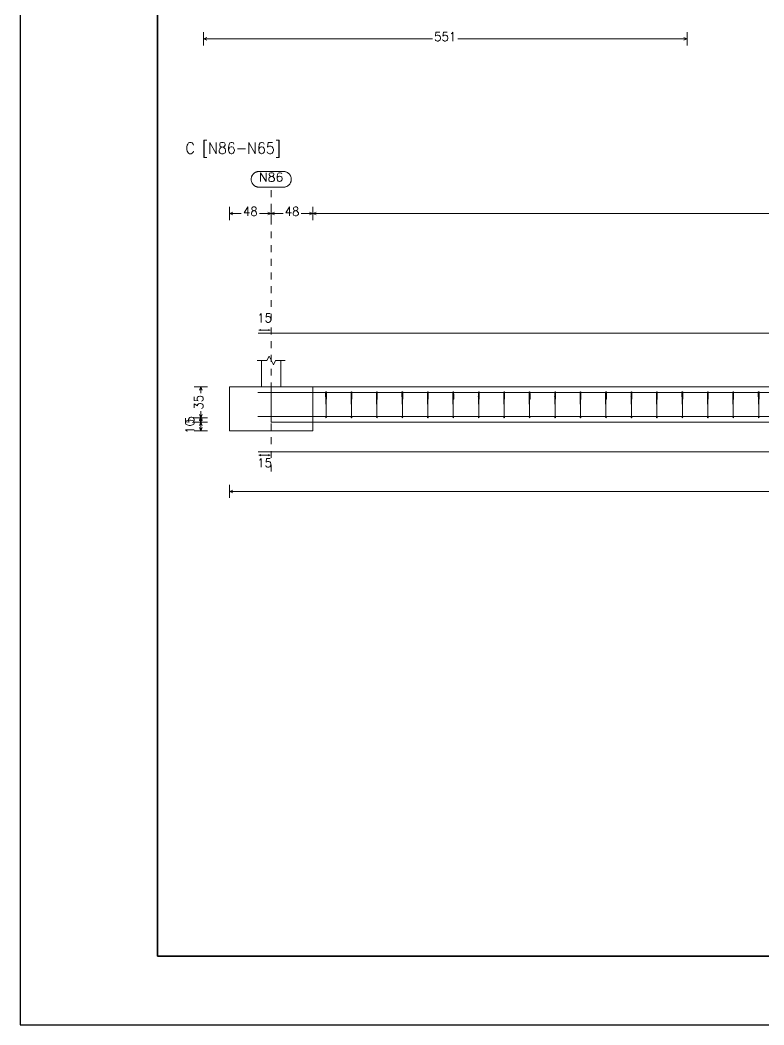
# Model space of a CAD drawing. Header units: inches. Extents: x 72863 to 72995, y 49095 to 49225.
# Drawn here: x 72952.65 to 72963.48, y 49127.89 to 49142.54 of the extents above; entities that cross this region are included whole.
import ezdxf
from ezdxf.enums import TextEntityAlignment as Align

# ---------------------------------------------------------------- set-up
doc = ezdxf.new("R2010")
doc.units = ezdxf.units.IN
doc.linetypes.add('CYPE_PUNTO', pattern=[0.075, 0, -0.075])
doc.layers.get('0').update_dxf_attribs({"lineweight": 15})
for name, color, linetype, lineweight in [('CIM_COTAS', 2, 'Continuous', 9), ('CIM_DIB_ARMADOS', 4, 'Continuous', 9), ('CIM_GEOMETRIA', 2, 'Continuous', 9), ('CIM_REFEREN', 2, 'Continuous', 9), ('CIM_TXT_ARMADOS', 3, 'Continuous', 9)]:
    doc.layers.add(name, color=color, linetype=linetype, lineweight=lineweight)
doc.layers.add('VG', color=7, linetype='Continuous')
doc.styles.add('CYPETXT', font='romans__.ttf', dxfattribs={"height": 0.2})

# ---------------------------------------------------------------- blocks, each defined once
blk = doc.blocks.new('PLANTILLA')
at = {"layer": 'VG'}
for p, q in [((72862.71, 49224.711), (72862.71, 49195.011)), ((72864.71, 49196.011), (72864.71, 49223.711)), ((72903.71, 49196.011), (72864.71, 49196.011)), ((72862.71, 49195.011), (72904.71, 49195.011))]:
    blk.add_line(p, q, dxfattribs=at)
blk.add_lwpolyline([(72903.71, 49199.561), (72903.71, 49223.711), (72864.71, 49223.711), (72864.71, 49196.011), (72885.71, 49196.011), (72885.71, 49199.611)], dxfattribs=at)

msp = doc.modelspace()

# ---------------------------------------------------------------- hatches: boundary and pattern name
at = {"layer": 'CIM_DIB_ARMADOS'}
h = msp.add_hatch(color=256, dxfattribs=at)
edge = h.paths.add_edge_path()
edge.add_arc((72956.1142, 49137.1084), 0.00102, 0, 360)
h = msp.add_hatch(color=256, dxfattribs=at)
edge = h.paths.add_edge_path()
edge.add_arc((72957.0991, 49137.0488), 0.00102, 0, 360)
h = msp.add_hatch(color=256, dxfattribs=at)
edge = h.paths.add_edge_path()
edge.add_arc((72957.1103, 49137.0117), 0.00102, 0, 360)
h = msp.add_hatch(color=256, dxfattribs=at)
edge = h.paths.add_edge_path()
edge.add_arc((72957.4699, 49137.0488), 0.00102, 0, 360)
h = msp.add_hatch(color=256, dxfattribs=at)
edge = h.paths.add_edge_path()
edge.add_arc((72957.4812, 49137.0117), 0.00102, 0, 360)
h = msp.add_hatch(color=256, dxfattribs=at)
edge = h.paths.add_edge_path()
edge.add_arc((72957.8408, 49137.0488), 0.00102, 0, 360)
h = msp.add_hatch(color=256, dxfattribs=at)
edge = h.paths.add_edge_path()
edge.add_arc((72957.852, 49137.0117), 0.00102, 0, 360)
h = msp.add_hatch(color=256, dxfattribs=at)
edge = h.paths.add_edge_path()
edge.add_arc((72958.2116, 49137.0488), 0.00102, 0, 360)
h = msp.add_hatch(color=256, dxfattribs=at)
edge = h.paths.add_edge_path()
edge.add_arc((72958.2229, 49137.0117), 0.00102, 0, 360)
h = msp.add_hatch(color=256, dxfattribs=at)
edge = h.paths.add_edge_path()
edge.add_arc((72958.5825, 49137.0488), 0.00102, 0, 360)
h = msp.add_hatch(color=256, dxfattribs=at)
edge = h.paths.add_edge_path()
edge.add_arc((72958.5937, 49137.0117), 0.00102, 0, 360)
h = msp.add_hatch(color=256, dxfattribs=at)
edge = h.paths.add_edge_path()
edge.add_arc((72958.9533, 49137.0488), 0.00102, 0, 360)
h = msp.add_hatch(color=256, dxfattribs=at)
edge = h.paths.add_edge_path()
edge.add_arc((72958.9646, 49137.0117), 0.00102, 0, 360)
h = msp.add_hatch(color=256, dxfattribs=at)
edge = h.paths.add_edge_path()
edge.add_arc((72959.3242, 49137.0488), 0.00102, 0, 360)
h = msp.add_hatch(color=256, dxfattribs=at)
edge = h.paths.add_edge_path()
edge.add_arc((72959.3354, 49137.0117), 0.00102, 0, 360)
h = msp.add_hatch(color=256, dxfattribs=at)
edge = h.paths.add_edge_path()
edge.add_arc((72959.695, 49137.0488), 0.00102, 0, 360)
h = msp.add_hatch(color=256, dxfattribs=at)
edge = h.paths.add_edge_path()
edge.add_arc((72959.7063, 49137.0117), 0.00102, 0, 360)
h = msp.add_hatch(color=256, dxfattribs=at)
edge = h.paths.add_edge_path()
edge.add_arc((72960.0659, 49137.0488), 0.00102, 0, 360)
h = msp.add_hatch(color=256, dxfattribs=at)
edge = h.paths.add_edge_path()
edge.add_arc((72960.0771, 49137.0117), 0.00102, 0, 360)
h = msp.add_hatch(color=256, dxfattribs=at)
edge = h.paths.add_edge_path()
edge.add_arc((72960.4367, 49137.0488), 0.00102, 0, 360)
h = msp.add_hatch(color=256, dxfattribs=at)
edge = h.paths.add_edge_path()
edge.add_arc((72960.448, 49137.0117), 0.00102, 0, 360)
h = msp.add_hatch(color=256, dxfattribs=at)
edge = h.paths.add_edge_path()
edge.add_arc((72960.8075, 49137.0488), 0.00102, 0, 360)
h = msp.add_hatch(color=256, dxfattribs=at)
edge = h.paths.add_edge_path()
edge.add_arc((72960.8188, 49137.0117), 0.00102, 0, 360)
h = msp.add_hatch(color=256, dxfattribs=at)
edge = h.paths.add_edge_path()
edge.add_arc((72961.1784, 49137.0488), 0.00102, 0, 360)
h = msp.add_hatch(color=256, dxfattribs=at)
edge = h.paths.add_edge_path()
edge.add_arc((72961.1897, 49137.0117), 0.00102, 0, 360)
h = msp.add_hatch(color=256, dxfattribs=at)
edge = h.paths.add_edge_path()
edge.add_arc((72961.5492, 49137.0488), 0.00102, 0, 360)
h = msp.add_hatch(color=256, dxfattribs=at)
edge = h.paths.add_edge_path()
edge.add_arc((72961.5605, 49137.0117), 0.00102, 0, 360)
h = msp.add_hatch(color=256, dxfattribs=at)
edge = h.paths.add_edge_path()
edge.add_arc((72961.9201, 49137.0488), 0.00102, 0, 360)
h = msp.add_hatch(color=256, dxfattribs=at)
edge = h.paths.add_edge_path()
edge.add_arc((72961.9313, 49137.0117), 0.00102, 0, 360)
h = msp.add_hatch(color=256, dxfattribs=at)
edge = h.paths.add_edge_path()
edge.add_arc((72962.2909, 49137.0488), 0.00102, 0, 360)
h = msp.add_hatch(color=256, dxfattribs=at)
edge = h.paths.add_edge_path()
edge.add_arc((72962.3022, 49137.0117), 0.00102, 0, 360)
h = msp.add_hatch(color=256, dxfattribs=at)
edge = h.paths.add_edge_path()
edge.add_arc((72962.6618, 49137.0488), 0.00102, 0, 360)
h = msp.add_hatch(color=256, dxfattribs=at)
edge = h.paths.add_edge_path()
edge.add_arc((72962.673, 49137.0117), 0.00102, 0, 360)
h = msp.add_hatch(color=256, dxfattribs=at)
edge = h.paths.add_edge_path()
edge.add_arc((72963.0326, 49137.0488), 0.00102, 0, 360)
h = msp.add_hatch(color=256, dxfattribs=at)
edge = h.paths.add_edge_path()
edge.add_arc((72963.0439, 49137.0117), 0.00102, 0, 360)
h = msp.add_hatch(color=256, dxfattribs=at)
edge = h.paths.add_edge_path()
edge.add_arc((72963.4035, 49137.0488), 0.00102, 0, 360)
h = msp.add_hatch(color=256, dxfattribs=at)
edge = h.paths.add_edge_path()
edge.add_arc((72963.4147, 49137.0117), 0.00102, 0, 360)
h = msp.add_hatch(color=256, dxfattribs=at)
edge = h.paths.add_edge_path()
edge.add_arc((72956.1142, 49136.7602), 0.00102, 0, 360)

# ---------------------------------------------------------------- linework, layer by layer
at = {"layer": 'CIM_COTAS'}
for p, q in [((72955.3181, 49142.167), (72955.3181, 49142.359)), ((72955.3181, 49142.263), (72955.3661, 49142.2822)), ((72955.3181, 49142.263), (72955.3661, 49142.2438)), ((72955.3181, 49142.263), (72958.656, 49142.263)), ((72959.0266, 49142.263), (72962.3645, 49142.263)), ((72962.3645, 49142.263), (72962.3165, 49142.2822)), ((72962.3645, 49142.263), (72962.3165, 49142.2438)), ((72962.3645, 49142.167), (72962.3645, 49142.359)), ((72955.6982, 49139.6207), (72955.6982, 49139.8127)), ((72955.6982, 49139.7167), (72955.7462, 49139.7359)), ((72956.3062, 49139.7167), (72956.2582, 49139.7359)), ((72956.3062, 49139.6207), (72956.3062, 49139.8127)), ((72956.3062, 49139.6207), (72956.3062, 49139.8127)), ((72956.3062, 49139.7167), (72956.3542, 49139.7359)), ((72956.9142, 49139.7167), (72956.8662, 49139.7359)), ((72956.9142, 49139.6207), (72956.9142, 49139.8127)), ((72956.9142, 49139.6207), (72956.9142, 49139.8127)), ((72956.9142, 49139.7167), (72956.9622, 49139.7359)), ((72955.6982, 49139.7167), (72955.7462, 49139.6975)), ((72955.6982, 49139.7167), (72955.8707, 49139.7167)), ((72956.1337, 49139.7167), (72956.3062, 49139.7167)), ((72956.3062, 49139.7167), (72956.2582, 49139.6975)), ((72956.3062, 49139.7167), (72956.3542, 49139.6975)), ((72956.3062, 49139.7167), (72956.4787, 49139.7167)), ((72956.7417, 49139.7167), (72956.9142, 49139.7167)), ((72956.9142, 49139.7167), (72956.8662, 49139.6975)), ((72956.9142, 49139.7167), (72956.9622, 49139.6975)), ((72956.9142, 49139.7167), (72965.3951, 49139.7167)), ((72955.1855, 49137.1903), (72955.3775, 49137.1903)), ((72955.2815, 49137.1903), (72955.2623, 49137.1423)), ((72955.2815, 49137.1903), (72955.3007, 49137.1423)), ((72955.2815, 49137.0978), (72955.2815, 49137.1903)), ((72955.2815, 49136.7423), (72955.2815, 49136.8348)), ((72955.1855, 49136.7423), (72955.3775, 49136.7423)), ((72955.1855, 49136.7423), (72955.3775, 49136.7423)), ((72955.1855, 49136.6783), (72955.3775, 49136.6783)), ((72955.1855, 49136.6783), (72955.3775, 49136.6783)), ((72955.2815, 49136.7423), (72955.2623, 49136.7903)), ((72955.2815, 49136.7423), (72955.2623, 49136.6943)), ((72955.2815, 49136.6783), (72955.2623, 49136.7263)), ((72955.2815, 49136.6783), (72955.2623, 49136.6303)), ((72955.2815, 49136.7423), (72955.3007, 49136.7903)), ((72955.2815, 49136.7423), (72955.3007, 49136.6943)), ((72955.2815, 49136.6783), (72955.2815, 49136.7423)), ((72955.2815, 49136.6783), (72955.3007, 49136.7263)), ((72955.2815, 49136.6783), (72955.3007, 49136.6303)), ((72955.2815, 49136.5503), (72955.2815, 49136.6783)), ((72955.1855, 49136.5503), (72955.3775, 49136.5503)), ((72955.2815, 49136.5503), (72955.2623, 49136.5983)), ((72955.2815, 49136.5503), (72955.3007, 49136.5983)), ((72955.6982, 49135.5724), (72955.6982, 49135.7644)), ((72955.6982, 49135.6684), (72955.7462, 49135.6876)), ((72955.6982, 49135.6684), (72955.7462, 49135.6492)), ((72955.6982, 49135.6684), (72965.7471, 49135.6684))]:
    msp.add_line(p, q, dxfattribs=at)
at = {"layer": 'CIM_COTAS', "linetype": 'CYPE_PUNTO'}
msp.add_line((72956.3062, 49135.9564), (72956.3062, 49140.1007), dxfattribs=at)
at = {"layer": 'CIM_COTAS'}
msp.add_lwpolyline([(72956.4828, 49140.3311), (72956.4905, 49140.3308), (72956.4982, 49140.3301), (72956.5058, 49140.3288), (72956.5133, 49140.327), (72956.5206, 49140.3247), (72956.5278, 49140.322), (72956.5348, 49140.3187), (72956.5415, 49140.315), (72956.548, 49140.3109), (72956.5542, 49140.3063), (72956.5601, 49140.3013), (72956.5656, 49140.296), (72956.5708, 49140.2903), (72956.5756, 49140.2842), (72956.5799, 49140.2779), (72956.5838, 49140.2713), (72956.5873, 49140.2644), (72956.5903, 49140.2573), (72956.5928, 49140.25), (72956.5949, 49140.2426), (72956.5964, 49140.2351), (72956.5974, 49140.2274), (72956.598, 49140.2198), (72956.598, 49140.2121), (72956.5974, 49140.2044), (72956.5964, 49140.1967), (72956.5949, 49140.1892), (72956.5928, 49140.1818), (72956.5903, 49140.1745), (72956.5873, 49140.1674), (72956.5838, 49140.1605), (72956.5799, 49140.1539), (72956.5756, 49140.1476), (72956.5708, 49140.1415), (72956.5656, 49140.1358), (72956.5601, 49140.1305), (72956.5542, 49140.1255), (72956.548, 49140.1209), (72956.5415, 49140.1168), (72956.5348, 49140.1131), (72956.5278, 49140.1098), (72956.5206, 49140.1071), (72956.5133, 49140.1048), (72956.5058, 49140.103), (72956.4982, 49140.1017), (72956.4905, 49140.101), (72956.4828, 49140.1007), (72956.1295, 49140.1007), (72956.1218, 49140.101), (72956.1142, 49140.1017), (72956.1066, 49140.103), (72956.0991, 49140.1048), (72956.0917, 49140.1071), (72956.0846, 49140.1098), (72956.0776, 49140.1131), (72956.0708, 49140.1168), (72956.0643, 49140.1209), (72956.0581, 49140.1255), (72956.0523, 49140.1305), (72956.0467, 49140.1358), (72956.0416, 49140.1415), (72956.0368, 49140.1476), (72956.0324, 49140.1539), (72956.0285, 49140.1605), (72956.025, 49140.1674), (72956.022, 49140.1745), (72956.0195, 49140.1818), (72956.0175, 49140.1892), (72956.0159, 49140.1967), (72956.0149, 49140.2044), (72956.0144, 49140.2121), (72956.0144, 49140.2198), (72956.0149, 49140.2274), (72956.0159, 49140.2351), (72956.0175, 49140.2426), (72956.0195, 49140.25), (72956.022, 49140.2573), (72956.025, 49140.2644), (72956.0285, 49140.2713), (72956.0324, 49140.2779), (72956.0368, 49140.2842), (72956.0416, 49140.2903), (72956.0467, 49140.296), (72956.0523, 49140.3013), (72956.0581, 49140.3063), (72956.0643, 49140.3109), (72956.0708, 49140.315), (72956.0776, 49140.3187), (72956.0846, 49140.322), (72956.0917, 49140.3247), (72956.0991, 49140.327), (72956.1066, 49140.3288), (72956.1142, 49140.3301), (72956.1218, 49140.3308), (72956.1295, 49140.3311), (72956.4828, 49140.3311)], close=True, dxfattribs=at)
at = {"layer": 'CIM_DIB_ARMADOS'}
for points in [[(72956.1142, 49137.9717), (72956.3062, 49137.9717), (72975.3065, 49137.9717), (72975.3065, 49137.7797)], [(72956.1142, 49137.1084), (72956.3062, 49137.1084), (72975.2937, 49137.1084), (72975.3001, 49137.1067), (72975.3048, 49137.102), (72975.3065, 49137.0956), (72975.3065, 49136.9164)], [(72957.1103, 49137.0117), (72957.1103, 49137.0811), (72957.1103, 49137.0844), (72957.1103, 49137.0883), (72957.11, 49137.111), (72957.1099, 49137.1161), (72957.1098, 49137.1198), (72957.1097, 49137.1212), (72957.1049, 49137.1212), (72957.1048, 49137.1198), (72957.1047, 49137.1161), (72957.1047, 49137.1109), (72957.1047, 49136.7577), (72957.1047, 49136.7525), (72957.1047, 49136.7488), (72957.1047, 49136.7474), (72957.1047, 49136.7488), (72957.1046, 49136.7525), (72957.1046, 49136.7577), (72957.0997, 49137.111), (72957.0996, 49137.1161), (72957.0995, 49137.1198), (72957.0995, 49137.1212), (72957.0991, 49137.1212), (72957.0991, 49137.1204), (72957.0991, 49137.1182), (72957.0991, 49137.0488)], [(72957.4812, 49137.0117), (72957.4812, 49137.0811), (72957.4812, 49137.0844), (72957.4811, 49137.0883), (72957.4808, 49137.111), (72957.4807, 49137.1161), (72957.4806, 49137.1198), (72957.4805, 49137.1212), (72957.4757, 49137.1212), (72957.4756, 49137.1198), (72957.4756, 49137.1161), (72957.4756, 49137.1109), (72957.4756, 49136.7577), (72957.4756, 49136.7525), (72957.4756, 49136.7488), (72957.4756, 49136.7474), (72957.4755, 49136.7488), (72957.4755, 49136.7525), (72957.4754, 49136.7577), (72957.4706, 49137.111), (72957.4705, 49137.1161), (72957.4704, 49137.1198), (72957.4703, 49137.1212), (72957.47, 49137.1212), (72957.47, 49137.1204), (72957.4699, 49137.1182), (72957.4699, 49137.0488)], [(72957.852, 49137.0117), (72957.852, 49137.0811), (72957.852, 49137.0844), (72957.852, 49137.0883), (72957.8517, 49137.111), (72957.8516, 49137.1161), (72957.8515, 49137.1198), (72957.8514, 49137.1212), (72957.8466, 49137.1212), (72957.8465, 49137.1198), (72957.8464, 49137.1161), (72957.8464, 49137.1109), (72957.8464, 49136.7577), (72957.8464, 49136.7525), (72957.8464, 49136.7488), (72957.8464, 49136.7474), (72957.8464, 49136.7488), (72957.8463, 49136.7525), (72957.8463, 49136.7577), (72957.8414, 49137.111), (72957.8413, 49137.1161), (72957.8412, 49137.1198), (72957.8411, 49137.1212), (72957.8408, 49137.1212), (72957.8408, 49137.1204), (72957.8408, 49137.1182), (72957.8408, 49137.0488)], [(72958.2229, 49137.0117), (72958.2229, 49137.0811), (72958.2229, 49137.0844), (72958.2228, 49137.0883), (72958.2225, 49137.111), (72958.2224, 49137.1161), (72958.2223, 49137.1198), (72958.2222, 49137.1212), (72958.2174, 49137.1212), (72958.2173, 49137.1198), (72958.2173, 49137.1161), (72958.2173, 49137.1109), (72958.2173, 49136.7577), (72958.2173, 49136.7525), (72958.2173, 49136.7488), (72958.2173, 49136.7474), (72958.2172, 49136.7488), (72958.2172, 49136.7525), (72958.2171, 49136.7577), (72958.2123, 49137.111), (72958.2122, 49137.1161), (72958.2121, 49137.1198), (72958.212, 49137.1212), (72958.2117, 49137.1212), (72958.2116, 49137.1204), (72958.2116, 49137.1182), (72958.2116, 49137.0488)], [(72958.5937, 49137.0117), (72958.5937, 49137.0811), (72958.5937, 49137.0844), (72958.5937, 49137.0883), (72958.5934, 49137.111), (72958.5933, 49137.1161), (72958.5932, 49137.1198), (72958.5931, 49137.1212), (72958.5882, 49137.1212), (72958.5882, 49137.1198), (72958.5881, 49137.1161), (72958.5881, 49137.1109), (72958.5881, 49136.7577), (72958.5881, 49136.7525), (72958.5881, 49136.7488), (72958.5881, 49136.7474), (72958.5881, 49136.7488), (72958.588, 49136.7525), (72958.588, 49136.7577), (72958.5831, 49137.111), (72958.583, 49137.1161), (72958.5829, 49137.1198), (72958.5828, 49137.1212), (72958.5825, 49137.1212), (72958.5825, 49137.1204), (72958.5825, 49137.1182), (72958.5825, 49137.0488)], [(72958.9646, 49137.0117), (72958.9646, 49137.0811), (72958.9646, 49137.0844), (72958.9645, 49137.0883), (72958.9642, 49137.111), (72958.9641, 49137.1161), (72958.964, 49137.1198), (72958.9639, 49137.1212), (72958.9591, 49137.1212), (72958.959, 49137.1198), (72958.959, 49137.1161), (72958.9589, 49137.1109), (72958.9589, 49136.7577), (72958.9589, 49136.7525), (72958.9589, 49136.7488), (72958.9589, 49136.7474), (72958.9589, 49136.7488), (72958.9589, 49136.7525), (72958.9588, 49136.7577), (72958.954, 49137.111), (72958.9539, 49137.1161), (72958.9538, 49137.1198), (72958.9537, 49137.1212), (72958.9534, 49137.1212), (72958.9533, 49137.1204), (72958.9533, 49137.1182), (72958.9533, 49137.0488)], [(72959.3354, 49137.0117), (72959.3354, 49137.0811), (72959.3354, 49137.0844), (72959.3354, 49137.0883), (72959.3351, 49137.111), (72959.335, 49137.1161), (72959.3349, 49137.1198), (72959.3348, 49137.1212), (72959.3299, 49137.1212), (72959.3299, 49137.1198), (72959.3298, 49137.1161), (72959.3298, 49137.1109), (72959.3298, 49136.7577), (72959.3298, 49136.7525), (72959.3298, 49136.7488), (72959.3298, 49136.7474), (72959.3298, 49136.7488), (72959.3297, 49136.7525), (72959.3297, 49136.7577), (72959.3248, 49137.111), (72959.3247, 49137.1161), (72959.3246, 49137.1198), (72959.3245, 49137.1212), (72959.3242, 49137.1212), (72959.3242, 49137.1204), (72959.3242, 49137.1182), (72959.3242, 49137.0488)], [(72959.7063, 49137.0117), (72959.7063, 49137.0811), (72959.7063, 49137.0844), (72959.7062, 49137.0883), (72959.7059, 49137.111), (72959.7058, 49137.1161), (72959.7057, 49137.1198), (72959.7056, 49137.1212), (72959.7008, 49137.1212), (72959.7007, 49137.1198), (72959.7007, 49137.1161), (72959.7006, 49137.1109), (72959.7006, 49136.7577), (72959.7006, 49136.7525), (72959.7006, 49136.7488), (72959.7006, 49136.7474), (72959.7006, 49136.7488), (72959.7006, 49136.7525), (72959.7005, 49136.7577), (72959.6957, 49137.111), (72959.6956, 49137.1161), (72959.6955, 49137.1198), (72959.6954, 49137.1212), (72959.6951, 49137.1212), (72959.695, 49137.1204), (72959.695, 49137.1182), (72959.695, 49137.0488)], [(72960.0771, 49137.0117), (72960.0771, 49137.0811), (72960.0771, 49137.0844), (72960.0771, 49137.0883), (72960.0767, 49137.111), (72960.0767, 49137.1161), (72960.0766, 49137.1198), (72960.0765, 49137.1212), (72960.0716, 49137.1212), (72960.0716, 49137.1198), (72960.0715, 49137.1161), (72960.0715, 49137.1109), (72960.0715, 49136.7577), (72960.0715, 49136.7525), (72960.0715, 49136.7488), (72960.0715, 49136.7474), (72960.0715, 49136.7488), (72960.0714, 49136.7525), (72960.0713, 49136.7577), (72960.0665, 49137.111), (72960.0664, 49137.1161), (72960.0663, 49137.1198), (72960.0662, 49137.1212), (72960.0659, 49137.1212), (72960.0659, 49137.1204), (72960.0659, 49137.1182), (72960.0659, 49137.0488)], [(72960.448, 49137.0117), (72960.448, 49137.0811), (72960.4479, 49137.0844), (72960.4479, 49137.0883), (72960.4476, 49137.111), (72960.4475, 49137.1161), (72960.4474, 49137.1198), (72960.4473, 49137.1212), (72960.4425, 49137.1212), (72960.4424, 49137.1198), (72960.4424, 49137.1161), (72960.4423, 49137.1109), (72960.4423, 49136.7577), (72960.4423, 49136.7525), (72960.4423, 49136.7488), (72960.4423, 49136.7474), (72960.4423, 49136.7488), (72960.4423, 49136.7525), (72960.4422, 49136.7577), (72960.4374, 49137.111), (72960.4373, 49137.1161), (72960.4372, 49137.1198), (72960.4371, 49137.1212), (72960.4368, 49137.1212), (72960.4367, 49137.1204), (72960.4367, 49137.1182), (72960.4367, 49137.0488)], [(72960.8188, 49137.0117), (72960.8188, 49137.0811), (72960.8188, 49137.0844), (72960.8187, 49137.0883), (72960.8184, 49137.111), (72960.8183, 49137.1161), (72960.8182, 49137.1198), (72960.8182, 49137.1212), (72960.8133, 49137.1212), (72960.8132, 49137.1198), (72960.8132, 49137.1161), (72960.8132, 49137.1109), (72960.8132, 49136.7577), (72960.8132, 49136.7525), (72960.8132, 49136.7488), (72960.8132, 49136.7474), (72960.8132, 49136.7488), (72960.8131, 49136.7525), (72960.813, 49136.7577), (72960.8082, 49137.111), (72960.8081, 49137.1161), (72960.808, 49137.1198), (72960.8079, 49137.1212), (72960.8076, 49137.1212), (72960.8076, 49137.1204), (72960.8075, 49137.1182), (72960.8075, 49137.0488)], [(72961.1897, 49137.0117), (72961.1897, 49137.0811), (72961.1896, 49137.0844), (72961.1896, 49137.0883), (72961.1893, 49137.111), (72961.1892, 49137.1161), (72961.1891, 49137.1198), (72961.189, 49137.1212), (72961.1842, 49137.1212), (72961.1841, 49137.1198), (72961.184, 49137.1161), (72961.184, 49137.1109), (72961.184, 49136.7577), (72961.184, 49136.7525), (72961.184, 49136.7488), (72961.184, 49136.7474), (72961.184, 49136.7488), (72961.184, 49136.7525), (72961.1839, 49136.7577), (72961.179, 49137.111), (72961.179, 49137.1161), (72961.1789, 49137.1198), (72961.1788, 49137.1212), (72961.1785, 49137.1212), (72961.1784, 49137.1204), (72961.1784, 49137.1182), (72961.1784, 49137.0488)], [(72961.5605, 49137.0117), (72961.5605, 49137.0811), (72961.5605, 49137.0844), (72961.5604, 49137.0883), (72961.5601, 49137.111), (72961.56, 49137.1161), (72961.5599, 49137.1198), (72961.5598, 49137.1212), (72961.555, 49137.1212), (72961.5549, 49137.1198), (72961.5549, 49137.1161), (72961.5549, 49137.1109), (72961.5549, 49136.7577), (72961.5549, 49136.7525), (72961.5549, 49136.7488), (72961.5549, 49136.7474), (72961.5549, 49136.7488), (72961.5548, 49136.7525), (72961.5547, 49136.7577), (72961.5499, 49137.111), (72961.5498, 49137.1161), (72961.5497, 49137.1198), (72961.5496, 49137.1212), (72961.5493, 49137.1212), (72961.5493, 49137.1204), (72961.5492, 49137.1182), (72961.5492, 49137.0488)], [(72961.9313, 49137.0117), (72961.9313, 49137.0811), (72961.9313, 49137.0844), (72961.9313, 49137.0883), (72961.931, 49137.111), (72961.9309, 49137.1161), (72961.9308, 49137.1198), (72961.9307, 49137.1212), (72961.9259, 49137.1212), (72961.9258, 49137.1198), (72961.9257, 49137.1161), (72961.9257, 49137.1109), (72961.9257, 49136.7577), (72961.9257, 49136.7525), (72961.9257, 49136.7488), (72961.9257, 49136.7474), (72961.9257, 49136.7488), (72961.9256, 49136.7525), (72961.9256, 49136.7577), (72961.9207, 49137.111), (72961.9206, 49137.1161), (72961.9205, 49137.1198), (72961.9205, 49137.1212), (72961.9201, 49137.1212), (72961.9201, 49137.1204), (72961.9201, 49137.1182), (72961.9201, 49137.0488)], [(72962.3022, 49137.0117), (72962.3022, 49137.0811), (72962.3022, 49137.0844), (72962.3021, 49137.0883), (72962.3018, 49137.111), (72962.3017, 49137.1161), (72962.3016, 49137.1198), (72962.3015, 49137.1212), (72962.2967, 49137.1212), (72962.2966, 49137.1198), (72962.2966, 49137.1161), (72962.2966, 49137.1109), (72962.2966, 49136.7577), (72962.2966, 49136.7525), (72962.2966, 49136.7488), (72962.2966, 49136.7474), (72962.2965, 49136.7488), (72962.2965, 49136.7525), (72962.2964, 49136.7577), (72962.2916, 49137.111), (72962.2915, 49137.1161), (72962.2914, 49137.1198), (72962.2913, 49137.1212), (72962.291, 49137.1212), (72962.2909, 49137.1204), (72962.2909, 49137.1182), (72962.2909, 49137.0488)], [(72962.673, 49137.0117), (72962.673, 49137.0811), (72962.673, 49137.0844), (72962.673, 49137.0883), (72962.6727, 49137.111), (72962.6726, 49137.1161), (72962.6725, 49137.1198), (72962.6724, 49137.1212), (72962.6675, 49137.1212), (72962.6675, 49137.1198), (72962.6674, 49137.1161), (72962.6674, 49137.1109), (72962.6674, 49136.7577), (72962.6674, 49136.7525), (72962.6674, 49136.7488), (72962.6674, 49136.7474), (72962.6674, 49136.7488), (72962.6673, 49136.7525), (72962.6673, 49136.7577), (72962.6624, 49137.111), (72962.6623, 49137.1161), (72962.6622, 49137.1198), (72962.6621, 49137.1212), (72962.6618, 49137.1212), (72962.6618, 49137.1204), (72962.6618, 49137.1182), (72962.6618, 49137.0488)], [(72963.0439, 49137.0117), (72963.0439, 49137.0811), (72963.0439, 49137.0844), (72963.0438, 49137.0883), (72963.0435, 49137.111), (72963.0434, 49137.1161), (72963.0433, 49137.1198), (72963.0432, 49137.1212), (72963.0384, 49137.1212), (72963.0383, 49137.1198), (72963.0383, 49137.1161), (72963.0383, 49137.1109), (72963.0383, 49136.7577), (72963.0383, 49136.7525), (72963.0383, 49136.7488), (72963.0383, 49136.7474), (72963.0382, 49136.7488), (72963.0382, 49136.7525), (72963.0381, 49136.7577), (72963.0333, 49137.111), (72963.0332, 49137.1161), (72963.0331, 49137.1198), (72963.033, 49137.1212), (72963.0327, 49137.1212), (72963.0326, 49137.1204), (72963.0326, 49137.1182), (72963.0326, 49137.0488)], [(72963.4147, 49137.0117), (72963.4147, 49137.0811), (72963.4147, 49137.0844), (72963.4147, 49137.0883), (72963.4144, 49137.111), (72963.4143, 49137.1161), (72963.4142, 49137.1198), (72963.4141, 49137.1212), (72963.4092, 49137.1212), (72963.4092, 49137.1198), (72963.4091, 49137.1161), (72963.4091, 49137.1109), (72963.4091, 49136.7577), (72963.4091, 49136.7525), (72963.4091, 49136.7488), (72963.4091, 49136.7474), (72963.4091, 49136.7488), (72963.409, 49136.7525), (72963.409, 49136.7577), (72963.4041, 49137.111), (72963.404, 49137.1161), (72963.4039, 49137.1198), (72963.4038, 49137.1212), (72963.4035, 49137.1212), (72963.4035, 49137.1204), (72963.4035, 49137.1182), (72963.4035, 49137.0488)], [(72956.1142, 49136.7602), (72956.3062, 49136.7602), (72975.2937, 49136.7602), (72975.3001, 49136.7619), (72975.3048, 49136.7666), (72975.3065, 49136.773), (72975.3065, 49136.9522)], [(72956.1142, 49136.2444), (72956.3062, 49136.2444), (72975.3065, 49136.2444), (72975.3065, 49136.4364)]]:
    msp.add_lwpolyline(points, dxfattribs=at)
for centre, radius in [((72956.1142, 49137.1084), 0.00102), ((72957.0991, 49137.0488), 0.00102), ((72957.1103, 49137.0117), 0.00102), ((72957.4699, 49137.0488), 0.00102), ((72957.4812, 49137.0117), 0.00102), ((72957.8408, 49137.0488), 0.00102), ((72957.852, 49137.0117), 0.00102), ((72958.2116, 49137.0488), 0.00102), ((72958.2229, 49137.0117), 0.00102), ((72958.5825, 49137.0488), 0.00102), ((72958.5937, 49137.0117), 0.00102), ((72958.9533, 49137.0488), 0.00102), ((72958.9646, 49137.0117), 0.00102), ((72959.3242, 49137.0488), 0.00102), ((72959.3354, 49137.0117), 0.00102), ((72959.695, 49137.0488), 0.00102), ((72959.7063, 49137.0117), 0.00102), ((72960.0659, 49137.0488), 0.00102), ((72960.0771, 49137.0117), 0.00102), ((72960.4367, 49137.0488), 0.00102), ((72960.448, 49137.0117), 0.00102), ((72960.8075, 49137.0488), 0.00102), ((72960.8188, 49137.0117), 0.00102), ((72961.1784, 49137.0488), 0.00102), ((72961.1897, 49137.0117), 0.00102), ((72961.5492, 49137.0488), 0.00102), ((72961.5605, 49137.0117), 0.00102), ((72961.9201, 49137.0488), 0.00102), ((72961.9313, 49137.0117), 0.00102), ((72962.2909, 49137.0488), 0.00102), ((72962.3022, 49137.0117), 0.00102), ((72962.6618, 49137.0488), 0.00102), ((72962.673, 49137.0117), 0.00102), ((72963.0326, 49137.0488), 0.00102), ((72963.0439, 49137.0117), 0.00102), ((72963.4035, 49137.0488), 0.00102), ((72963.4147, 49137.0117), 0.00102), ((72956.1142, 49136.7602), 0.00102), ((72957.1047, 49136.7474), 0.00512), ((72957.4756, 49136.7474), 0.00512), ((72957.8464, 49136.7474), 0.00512), ((72958.2173, 49136.7474), 0.00512), ((72958.5881, 49136.7474), 0.00512), ((72958.9589, 49136.7474), 0.00512), ((72959.3298, 49136.7474), 0.00512), ((72959.7006, 49136.7474), 0.00512), ((72960.0715, 49136.7474), 0.00512), ((72960.4423, 49136.7474), 0.00512), ((72960.8132, 49136.7474), 0.00512), ((72961.184, 49136.7474), 0.00512), ((72961.5549, 49136.7474), 0.00512), ((72961.9257, 49136.7474), 0.00512), ((72962.2966, 49136.7474), 0.00512), ((72962.6674, 49136.7474), 0.00512), ((72963.0383, 49136.7474), 0.00512), ((72963.4091, 49136.7474), 0.00512)]:
    msp.add_circle(centre, radius, dxfattribs=at)
at = {"layer": 'CIM_GEOMETRIA'}
for p, q in [((72956.1654, 49137.5743), (72956.1654, 49137.1903)), ((72956.447, 49137.1903), (72956.447, 49137.5743)), ((72955.6982, 49137.1903), (72956.9142, 49137.1903)), ((72955.6982, 49137.1903), (72955.6982, 49136.5503)), ((72956.447, 49137.1903), (72956.1654, 49137.1903)), ((72956.3062, 49136.6783), (72956.3062, 49137.1903)), ((72975.3782, 49137.1903), (72956.3062, 49137.1903)), ((72956.9142, 49136.5503), (72956.9142, 49137.1903)), ((72956.3062, 49136.6783), (72975.3782, 49136.6783)), ((72956.9142, 49136.5503), (72955.6982, 49136.5503))]:
    msp.add_line(p, q, dxfattribs=at)
msp.add_lwpolyline([(72956.1014, 49137.5743), (72956.2422, 49137.5743), (72956.2742, 49137.6383), (72956.3382, 49137.5103), (72956.3702, 49137.5743), (72956.511, 49137.5743)], dxfattribs=at)
at = {"layer": 'CIM_TXT_ARMADOS'}
for p, q in [((72956.1527, 49138.0277), (72956.1271, 49138.0197)), ((72956.1527, 49138.0117), (72956.1271, 49138.0197)), ((72956.1271, 49138.0197), (72956.2932, 49138.0197)), ((72956.2676, 49138.0277), (72956.2932, 49138.0197)), ((72956.2676, 49138.0117), (72956.2932, 49138.0197)), ((72956.1527, 49136.2044), (72956.1271, 49136.1964)), ((72956.1527, 49136.1884), (72956.1271, 49136.1964)), ((72956.1271, 49136.1964), (72956.2932, 49136.1964)), ((72956.2676, 49136.2044), (72956.2932, 49136.1964)), ((72956.2676, 49136.1884), (72956.2932, 49136.1964))]:
    msp.add_line(p, q, dxfattribs=at)

# ---------------------------------------------------------------- block references
msp.add_blockref('PLANTILLA', (89.9371, -67.118))

# ---------------------------------------------------------------- texts
at = {"layer": 'CIM_COTAS', "style": 'CYPETXT'}
for s, width, p, p2 in [('551', 0.872087, (72958.68, 49142.231), (72959.0026, 49142.231)), ('N86', 0.924861, (72956.1295, 49140.1839), (72956.4828, 49140.1839)), ('48', 0.872087, (72955.8947, 49139.6847), (72956.1097, 49139.6847)), ('48', 0.872087, (72956.5027, 49139.6847), (72956.7177, 49139.6847))]:
    msp.add_text(s, height=0.128, dxfattribs=dict(at, width=width)).set_placement(p, p2, align=Align.FIT)
at = {"layer": 'CIM_COTAS', "style": 'CYPETXT', "width": 0.872087}
for s, p, p2 in [('35', (72955.3135, 49136.8588), (72955.3135, 49137.0738)), ('5', (72955.1855, 49136.6565), (72955.1855, 49136.7641)), ('10', (72955.1855, 49136.5068), (72955.1855, 49136.7218))]:
    msp.add_text(s, height=0.128, rotation=90, dxfattribs=at).set_placement(p, p2, align=Align.FIT)
at = {"layer": 'CIM_REFEREN', "style": 'CYPETXT', "width": 0.788413}
msp.add_text('C [N86-N65]', height=0.1664, dxfattribs=at).set_placement((72955.0575, 49140.5871), (72956.4478, 49140.5871), align=Align.FIT)
at = {"layer": 'CIM_TXT_ARMADOS', "style": 'CYPETXT', "width": 0.872087}
for p, p2 in [((72956.1027, 49138.1317), (72956.3177, 49138.1317)), ((72956.1027, 49136.0204), (72956.3177, 49136.0204))]:
    msp.add_text('15', height=0.128, dxfattribs=at).set_placement(p, p2, align=Align.FIT)

doc.saveas('drawing.dxf')
